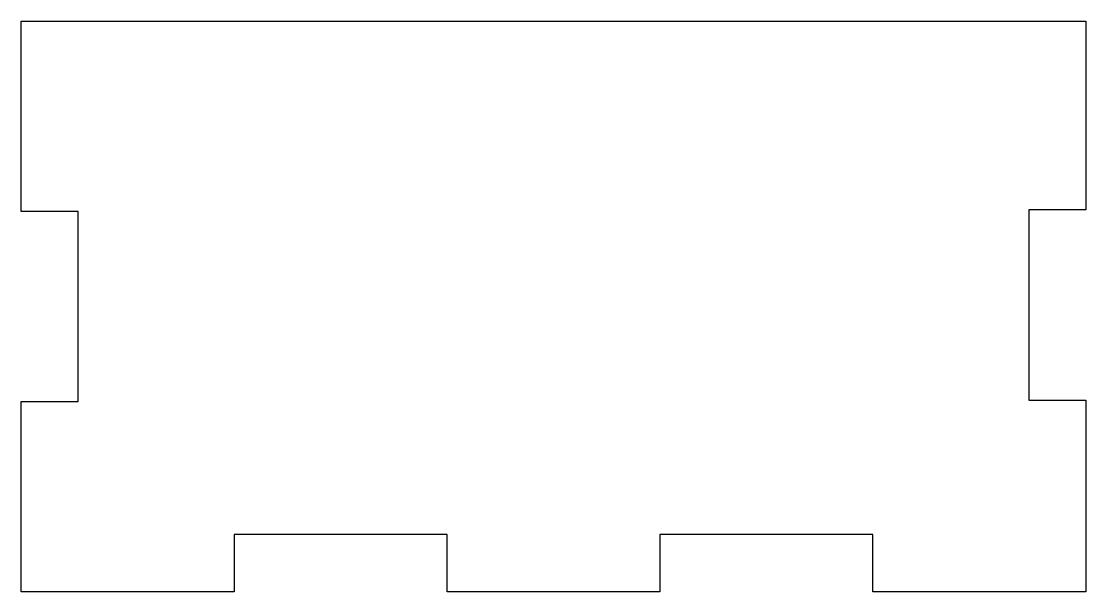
# Model space of a CAD drawing. Header units: millimetres. Extents: x -28 to 28, y 0 to 30.
import ezdxf

# ---------------------------------------------------------------- set-up
doc = ezdxf.new("R2010")
doc.units = ezdxf.units.MM
doc.layers.get('0').update_dxf_attribs({"linetype": 'CONTINUOUS'})

msp = doc.modelspace()

# ---------------------------------------------------------------- linework, layer by layer
msp.add_lwpolyline([(-25, 20), (-28, 20), (-28, 30), (28, 30), (28, 20.078), (25, 20.078), (25, 10.078), (28, 10.078), (28, 0), (16.8, 0), (16.8, 3), (5.6, 3), (5.6, 0), (-5.6, 0), (-5.6, 3), (-16.8, 3), (-16.8, 0), (-28, 0), (-28, 10), (-25, 10)], close=True)

doc.saveas('drawing.dxf')
